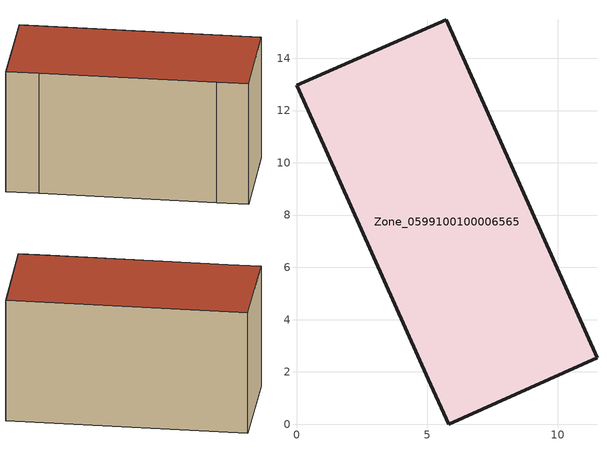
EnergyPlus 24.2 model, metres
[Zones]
Zone_0599100100006565
 floor ground (C_G): 5.83,0 5.04,1.71 0.79,11.23 0,12.97 5.72,15.47 11.5,2.55 z0
 wall outside (C_F): 5.04,1.71 5.83,0 11.5,2.55 5.72,15.47 0,12.97 0.79,11.23 5.04,1.71 z0:7.78
 roof outside (C_R): 5.72,15.47 0,12.97 0.79,11.23 5.04,1.71 5.83,0 11.5,2.55 z7.78
[BUILDING]
Pand.0599100100006565: North Axis=0; Terrain=City; Loads Convergence Tolerance Value=0.04; Temperature Convergence Tolerance Value=0.4; Solar Distribution=FullExterior; Maximum Number of Warmup Days=25; Minimum Number of Warmup Days=1
[Site:Location]
Rotterdam.The.Hague.AP_ZH_NLD Design_Conditions: Latitude=51.96; Longitude=4.45; Time Zone=1; Elevation=-4.5
[SITE:GROUNDTEMPERATURE:BUILDINGSURFACE]
18, 18, 18, 18, 18, 18, 18, 18, 18, 18, 18, 18
[MATERIAL] Thermal Absorptance=0.9; Solar Absorptance=0.7; Visible Absorptance=0.7
Name | Roughness | Thickness | Conductivity | Density | Specific Heat
G.D.2006-2014 | MediumSmooth | 0.15 | 0.06 | 540 | 1210
F.D.2006-2014 | Rough | 0.3 | 0.12 | 1920 | 840
R.D.2006-2014 | MediumRough | 0.2 | 0.08 | 1500 | 1000
[CONSTRUCTION]
C_G: G.D.2006-2014
C_F: F.D.2006-2014
C_R: R.D.2006-2014
[ZONE]
Zone_0599100100006565: Type=1; Multiplier=1; Ceiling Height=Autocalculate; Volume=Autocalculate; Floor Area=autocalculate; Part of Total Floor Area=Yes
[ZONEINFILTRATION:DESIGNFLOWRATE]
Infil_Zone_0599100100006565: Zone or ZoneList or Space or SpaceList=Zone_0599100100006565; Schedule=AlwaysOn; Design Flow Rate Calculation Method=Flow/Area; Flow Rate per Floor Area=0.0021; Constant Term Coefficient=1; Temperature Term Coefficient=0; Velocity Term Coefficient=0; Velocity Squared Term Coefficient=0
[HVACTEMPLATE:ZONE:IDEALLOADSAIRSYSTEM]
Zone_0599100100006565: Maximum Heating Supply Air Temperature=50; Minimum Cooling Supply Air Temperature=13; Maximum Heating Supply Air Humidity Ratio=0.0156; Minimum Cooling Supply Air Humidity Ratio=0.0077; Heating Limit=NoLimit; Cooling Limit=NoLimit; Dehumidification Control Type=ConstantSensibleHeatRatio; Cooling Sensible Heat Ratio=0.7; Dehumidification Setpoint=60; Humidification Control Type=None; Humidification Setpoint=30; Outdoor Air Method=None; Outdoor Air Flow Rate per Person=0.00944; Outdoor Air Flow Rate per Zone Floor Area=0; Outdoor Air Flow Rate per Zone=0; Demand Controlled Ventilation Type=None; Outdoor Air Economizer Type=NoEconomizer; Heat Recovery Type=None; Sensible Heat Recovery Effectiveness=0.7; Latent Heat Recovery Effectiveness=0.65
[ZONECONTROL:THERMOSTAT]
ThermostatControl_Zone_0599100100006565: Zone or ZoneList=Zone_0599100100006565; Control Type Schedule=DualSetpointControlType; Control 1=Thermostat_Zone_0599100100006565; Temperature Difference Between Cutout And Setpoint=0
[THERMOSTATSETPOINT:DUALSETPOINT]
Thermostat_Zone_0599100100006565: Heating Setpoint Temperature Schedule=HeatingSetpoint_Zone_0599100100006565; Cooling Setpoint Temperature Schedule=CoolingSetpoint_Zone_0599100100006565
[SCHEDULE:COMPACT]
HeatingSetpoint_Zone_0599100100006565: Through: 12/31, For: AllDays, Until: 24:00, 21
CoolingSetpoint_Zone_0599100100006565: Through: 12/31, For: AllDays, Until: 24:00, 24
DualSetpointControlType: Through: 12/31, For: AllDays, Until: 24:00, 4
AlwaysOn: Through: 12/31, For: AllDays, Until: 24:00, 1
